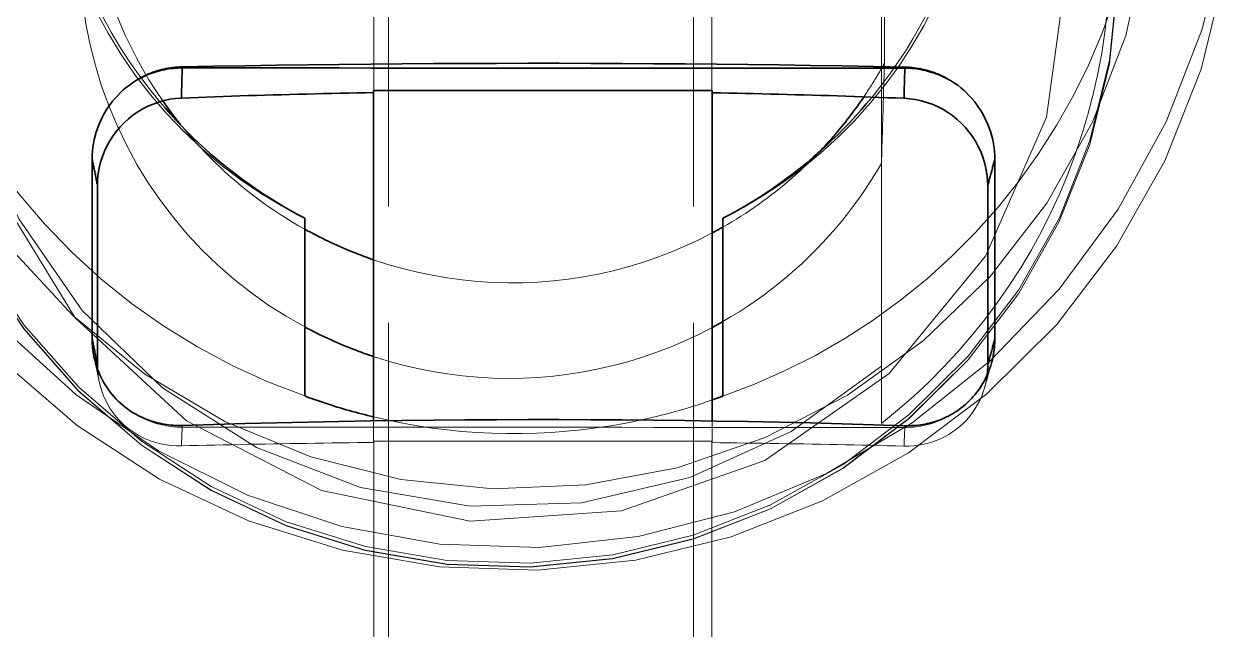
# Model space of a CAD drawing. Header units: millimetres. Extents: x 10 to 410, y 10 to 287.
# Drawn here: x 105.356 to 107.959, y 192.315 to 193.616 of the extents above; entities that cross this region are included whole.
import ezdxf

# ---------------------------------------------------------------- set-up
doc = ezdxf.new("R2010")
doc.units = ezdxf.units.MM
doc.linetypes.add('DASHED', pattern=[0.75, 0.5, -0.25])
doc.layers.add('HIDDEN', color=8, linetype='DASHED', lineweight=18)
doc.layers.add('VISIBLE', color=7, linetype='CONTINUOUS', lineweight=35)

msp = doc.modelspace()

# ---------------------------------------------------------------- linework, layer by layer
at = {"layer": 'HIDDEN'}
for points in [[(106.1074, 193.4689), (106.1074, 193.9452), (106.1074, 194.4215), (106.1074, 194.8978), (106.1074, 195.3741), (106.1074, 195.8504), (106.1074, 196.3267), (106.1074, 196.803), (106.1074, 197.2793), (106.1074, 197.7556), (106.1074, 198.2319), (106.1074, 198.7082), (106.1074, 199.1845), (106.1074, 199.6608), (106.1074, 200.1372), (106.1074, 200.6135), (106.1074, 201.0898), (106.1074, 201.5661), (106.1074, 202.0424), (106.1074, 202.5187), (106.1074, 202.995), (106.1074, 203.4713), (106.1074, 203.9476), (106.1074, 204.4239)], [(106.8329, 193.4686), (106.8329, 193.9449), (106.8329, 194.4212), (106.8329, 194.8975), (106.8329, 195.3738), (106.8329, 195.8501), (106.8329, 196.3264), (106.8329, 196.8027), (106.8329, 197.279), (106.8329, 197.7553), (106.8329, 198.2316), (106.8329, 198.7079), (106.8329, 199.1842), (106.8329, 199.6606), (106.8329, 200.1369), (106.8329, 200.6132), (106.8329, 201.0895), (106.8329, 201.5658), (106.8329, 202.0421), (106.8329, 202.5184), (106.8329, 202.9947), (106.8329, 203.471), (106.8329, 203.9473), (106.8329, 204.4236)], [(106.1385, 181.6366), (106.1385, 182.6219), (106.1385, 183.6071), (106.1385, 184.5924), (106.1385, 185.5777), (106.1385, 186.563), (106.1385, 187.5483), (106.1385, 188.5335), (106.1385, 189.5188), (106.1385, 190.5041), (106.1385, 191.4894), (106.1385, 192.4746), (106.1385, 193.4599), (106.1385, 194.4452), (106.1385, 195.4305), (106.1385, 196.4158), (106.1385, 197.401), (106.1385, 198.3863), (106.1385, 199.3716), (106.1385, 200.3569), (106.1385, 201.3421), (106.1385, 202.3274), (106.1385, 203.3127), (106.1385, 204.298)], [(106.7935, 181.6363), (106.7935, 182.6216), (106.7935, 183.6069), (106.7935, 184.5922), (106.7935, 185.5774), (106.7935, 186.5627), (106.7935, 187.548), (106.7935, 188.5333), (106.7935, 189.5185), (106.7935, 190.5038), (106.7935, 191.4891), (106.7935, 192.4744), (106.7935, 193.4597), (106.7935, 194.4449), (106.7935, 195.4302), (106.7935, 196.4155), (106.7935, 197.4008), (106.7935, 198.386), (106.7935, 199.3713), (106.7935, 200.3566), (106.7935, 201.3419), (106.7935, 202.3272), (106.7935, 203.3124), (106.7935, 204.2977)], [(107.1975, 192.8816), (107.0037, 192.7413), (106.786, 192.6422), (106.553, 192.588), (106.3139, 192.5809), (106.0781, 192.621), (105.8548, 192.7069), (105.6529, 192.8352), (105.4804, 193.001), (105.3444, 193.1978), (105.2505, 193.4177), (105.2025, 193.6521), (105.2024, 193.8913), (105.2504, 194.1256), (105.3444, 194.3456), (105.4804, 194.5424), (105.6529, 194.7081), (105.8549, 194.8363), (106.0782, 194.922), (106.3141, 194.9619), (106.5532, 194.9545), (106.7862, 194.9001), (107.0038, 194.8008), (107.1975, 194.6605)], [(107.5967, 193.7387), (107.5519, 193.4158), (107.421, 193.1173), (107.2141, 192.8654), (106.9469, 192.6787), (106.6394, 192.5705), (106.3141, 192.5487), (105.9948, 192.6146), (105.7049, 192.7637), (105.4657, 192.9852), (105.2953, 193.263), (105.2066, 193.5767), (105.2066, 193.9027), (105.2953, 194.2163), (105.4658, 194.4941), (105.7052, 194.7155), (105.9952, 194.8643), (106.3146, 194.9298), (106.6398, 194.9076), (106.9472, 194.7991), (107.2143, 194.6122), (107.4211, 194.3602), (107.5519, 194.0616), (107.5967, 193.7387)], [(107.1974, 192.7584), (107.1974, 192.846), (107.1974, 192.9336), (107.1974, 193.0212), (107.1974, 193.1088), (107.1974, 193.1963), (107.1974, 193.2839), (107.1974, 193.3715), (107.1974, 193.4591), (107.1974, 193.5467), (107.1974, 193.6343), (107.1974, 193.7219), (107.1974, 193.8095), (107.1974, 193.897), (107.1974, 193.9846), (107.1974, 194.0722), (107.1974, 194.1598), (107.1974, 194.2474), (107.1974, 194.335), (107.1974, 194.4226), (107.1974, 194.5102), (107.1974, 194.5977), (107.1974, 194.6853), (107.1974, 194.7729)], [(107.204, 194.4009), (107.204, 194.3632), (107.204, 194.3254), (107.204, 194.2876), (107.204, 194.2498), (107.204, 194.2121), (107.204, 194.1743), (107.204, 194.1365), (107.204, 194.0987), (107.204, 194.0609), (107.204, 194.0232), (107.204, 193.9854), (107.204, 193.9476), (107.204, 193.9098), (107.204, 193.8721), (107.204, 193.8343), (107.204, 193.7965), (107.204, 193.7587), (107.204, 193.7209), (107.204, 193.6832), (107.204, 193.6454), (107.204, 193.6076), (107.204, 193.5698), (107.204, 193.532)], [(105.9586, 192.8174), (105.8796, 192.8477), (105.8026, 192.8829), (105.728, 192.9227), (105.6559, 192.9672), (105.5868, 193.016), (105.5209, 193.069), (105.4584, 193.1261), (105.3996, 193.1869), (105.3446, 193.2513), (105.2939, 193.319), (105.2474, 193.3897), (105.2055, 193.4632), (105.1683, 193.5392), (105.1359, 193.6174), (105.1086, 193.6975), (105.0863, 193.7791), (105.0691, 193.862), (105.0573, 193.9458), (105.0507, 194.0302), (105.0495, 194.1148), (105.0536, 194.1993), (105.063, 194.2834), (105.0778, 194.3667)], [(107.7807, 193.985), (107.7661, 193.7861), (107.7225, 193.5914), (107.651, 193.4052), (107.5531, 193.2314), (107.4309, 193.0738), (107.2871, 192.9355), (107.1248, 192.8195), (106.9474, 192.7282), (106.7588, 192.6634), (106.5628, 192.6264), (106.3635, 192.618), (106.165, 192.6383), (105.9715, 192.6869), (105.7871, 192.7628), (105.6155, 192.8645), (105.4604, 192.9899), (105.3251, 193.1365), (105.2125, 193.3012), (105.125, 193.4805), (105.0647, 193.6706), (105.0328, 193.8675), (105.03, 194.0669), (105.0564, 194.2646)], [(105.9586, 193.1992), (105.9114, 193.2243), (105.8656, 193.2518), (105.8213, 193.2818), (105.7787, 193.314), (105.7378, 193.3485), (105.6989, 193.3851), (105.662, 193.4237), (105.6271, 193.4643), (105.5945, 193.5066), (105.5642, 193.5506), (105.5363, 193.5962), (105.5109, 193.6432), (105.4881, 193.6916), (105.4679, 193.741), (105.4503, 193.7915), (105.4355, 193.8429), (105.4235, 193.895), (105.4143, 193.9476), (105.408, 194.0007), (105.4045, 194.054), (105.4039, 194.1074), (105.4062, 194.1608), (105.4114, 194.214)], [(105.6472, 193.4494), (105.6243, 193.4777), (105.6024, 193.5068), (105.5815, 193.5367), (105.5617, 193.5673), (105.543, 193.5986), (105.5254, 193.6305), (105.5089, 193.663), (105.4936, 193.696), (105.4795, 193.7296), (105.4665, 193.7637), (105.4547, 193.7982), (105.4442, 193.8331), (105.4349, 193.8683), (105.4269, 193.9038), (105.4201, 193.9396), (105.4147, 193.9757), (105.4105, 194.0119), (105.4077, 194.0482), (105.4061, 194.0846), (105.4059, 194.1211), (105.4071, 194.1575), (105.4095, 194.1938), (105.4134, 194.2301)], [(107.4098, 194.1481), (107.4115, 194.0975), (107.4105, 194.047), (107.407, 193.9965), (107.4009, 193.9463), (107.3922, 193.8964), (107.381, 193.8471), (107.3673, 193.7984), (107.3512, 193.7504), (107.3326, 193.7034), (107.3117, 193.6573), (107.2884, 193.6124), (107.2629, 193.5687), (107.2353, 193.5264), (107.2055, 193.4855), (107.1736, 193.4462), (107.1398, 193.4085), (107.1042, 193.3726), (107.0668, 193.3386), (107.0277, 193.3065), (106.987, 193.2764), (106.9449, 193.2484), (106.9014, 193.2225), (106.8567, 193.1989)], [(107.9587, 194.0257), (107.937, 193.8131), (107.8866, 193.6053), (107.8091, 193.4061), (107.7061, 193.2187), (107.5794, 193.0465), (107.4311, 192.8926), (107.2635, 192.7598), (107.0795, 192.6511), (106.8821, 192.5689), (106.6752, 192.5154), (106.4627, 192.4919), (106.2491, 192.4992), (106.0387, 192.5371), (105.8358, 192.6044), (105.6444, 192.6996), (105.4679, 192.8202), (105.3093, 192.9635), (105.1712, 193.1267), (105.0558, 193.3066), (104.9649, 193.5001), (104.9002, 193.7039), (104.8634, 193.9145), (104.8556, 194.1281)], [(107.4105, 194.1075), (107.4101, 194.077), (107.4086, 194.0464), (107.4063, 194.016), (107.403, 193.9856), (107.3989, 193.9554), (107.3938, 193.9252), (107.3878, 193.8953), (107.3809, 193.8655), (107.3731, 193.836), (107.3645, 193.8067), (107.3549, 193.7777), (107.3446, 193.7489), (107.3333, 193.7205), (107.3213, 193.6925), (107.3084, 193.6648), (107.2947, 193.6375), (107.2802, 193.6106), (107.2649, 193.5841), (107.2489, 193.5581), (107.2321, 193.5326), (107.2145, 193.5076), (107.1963, 193.4831), (107.1773, 193.4592)], [(107.766, 194.0908), (107.764, 194.0183), (107.7581, 193.9459), (107.7483, 193.874), (107.7347, 193.8027), (107.7172, 193.7323), (107.6959, 193.6629), (107.671, 193.5948), (107.6423, 193.5281), (107.6102, 193.463), (107.5745, 193.3998), (107.5355, 193.3386), (107.4933, 193.2796), (107.448, 193.2229), (107.3997, 193.1688), (107.3485, 193.1173), (107.2947, 193.0686), (107.2384, 193.0229), (107.1796, 192.9802), (107.1187, 192.9408), (107.0558, 192.9046), (106.991, 192.8719), (106.9246, 192.8427), (106.8567, 192.817)], [(107.9557, 193.9344), (107.9342, 193.7242), (107.8841, 193.5191), (107.8062, 193.3227), (107.7022, 193.1388), (107.5741, 192.9709), (107.4242, 192.8221), (107.2555, 192.695), (107.071, 192.592), (106.8744, 192.515), (106.6691, 192.4652), (106.4589, 192.4436), (106.2478, 192.4506), (106.0396, 192.486), (105.838, 192.5491), (105.6469, 192.639), (105.4696, 192.7539), (105.3096, 192.8919), (105.1699, 193.0503), (105.0531, 193.2262), (104.9614, 193.4166), (104.8967, 193.6176), (104.8602, 193.8257), (104.8526, 194.0368)], [(105.6537, 193.4512), (105.6385, 193.4737), (105.624, 193.4966), (105.6102, 193.5199), (105.5971, 193.5437), (105.5848, 193.5678), (105.5731, 193.5923), (105.5622, 193.6172), (105.5521, 193.6423), (105.5427, 193.6677), (105.5341, 193.6935), (105.5262, 193.7194), (105.5192, 193.7456), (105.5129, 193.772), (105.5074, 193.7985), (105.5028, 193.8253), (105.4989, 193.8521), (105.4958, 193.879), (105.4936, 193.9061), (105.4922, 193.9331), (105.4915, 193.9603), (105.4917, 193.9874), (105.4927, 194.0145), (105.4946, 194.0415)], [(105.9586, 192.9657), (105.9185, 192.9886), (105.8796, 193.0135), (105.842, 193.0402), (105.8057, 193.0689), (105.771, 193.0993), (105.7378, 193.1314), (105.7063, 193.1651), (105.6765, 193.2004), (105.6485, 193.2371), (105.6224, 193.2752), (105.5983, 193.3146), (105.5762, 193.3551), (105.5561, 193.3967), (105.5382, 193.4392), (105.5224, 193.4826), (105.5089, 193.5268), (105.4976, 193.5715), (105.4886, 193.6168), (105.4819, 193.6625), (105.4776, 193.7084), (105.4755, 193.7546), (105.4758, 193.8007), (105.4785, 193.8468)], [(107.7055, 193.7081), (107.6874, 193.5307), (107.6451, 193.3575), (107.5795, 193.1918), (107.4917, 193.0366), (107.3836, 192.8949), (107.2572, 192.7692), (107.1148, 192.6619), (106.9592, 192.5749), (106.7932, 192.5098), (106.62, 192.4678), (106.4427, 192.4496), (106.2645, 192.4554), (106.0887, 192.4853), (105.9186, 192.5387), (105.7573, 192.6146), (105.6078, 192.7116), (105.4728, 192.8281), (105.3549, 192.9618), (105.2564, 193.1104), (105.1791, 193.271), (105.1245, 193.4407), (105.0937, 193.6163), (105.0873, 193.7944)], [(107.7055, 193.7081), (107.6874, 193.5308), (107.6451, 193.3576), (107.5794, 193.1919), (107.4917, 193.0368), (107.3835, 192.8952), (107.2571, 192.7696), (107.1147, 192.6623), (106.9591, 192.5754), (106.7932, 192.5104), (106.6199, 192.4684), (106.4427, 192.4502), (106.2645, 192.4561), (106.0888, 192.486), (105.9187, 192.5393), (105.7575, 192.6151), (105.6079, 192.7121), (105.4729, 192.8284), (105.355, 192.9621), (105.2565, 193.1106), (105.1791, 193.2711), (105.1245, 193.4408), (105.0937, 193.6163), (105.0873, 193.7944)], [(107.7058, 193.7161), (107.6877, 193.5388), (107.6454, 193.3657), (107.5797, 193.2), (107.4919, 193.0449), (107.3838, 192.9032), (107.2573, 192.7776), (107.115, 192.6704), (106.9594, 192.5835), (106.7934, 192.5185), (106.6202, 192.4765), (106.4429, 192.4583), (106.2648, 192.4641), (106.0891, 192.494), (105.919, 192.5473), (105.7577, 192.6231), (105.6082, 192.7201), (105.4732, 192.8365), (105.3553, 192.9701), (105.2567, 193.1186), (105.1794, 193.2792), (105.1248, 193.4488), (105.094, 193.6244), (105.0876, 193.8025)], [(107.1974, 192.7584), (107.2323, 192.7869), (107.2663, 192.8165), (107.2992, 192.8473), (107.331, 192.8793), (107.3617, 192.9124), (107.3912, 192.9465), (107.4195, 192.9816), (107.4465, 193.0177), (107.4722, 193.0548), (107.4967, 193.0927), (107.5197, 193.1314), (107.5414, 193.1709), (107.5617, 193.2112), (107.5806, 193.2522), (107.598, 193.2938), (107.6139, 193.336), (107.6283, 193.3787), (107.6412, 193.4219), (107.6526, 193.4656), (107.6624, 193.5096), (107.6707, 193.5539), (107.6774, 193.5985), (107.6825, 193.6433)], [(107.204, 193.532), (107.2022, 193.5288), (107.2004, 193.5256), (107.1986, 193.5224), (107.1968, 193.5192), (107.1949, 193.516), (107.1931, 193.5128), (107.1912, 193.5096), (107.1894, 193.5065), (107.1875, 193.5033), (107.1856, 193.5001), (107.1837, 193.497), (107.1818, 193.4939), (107.1798, 193.4907), (107.1779, 193.4876), (107.1759, 193.4845), (107.1739, 193.4814), (107.172, 193.4783), (107.17, 193.4752), (107.1679, 193.4721), (107.1659, 193.469), (107.1639, 193.466), (107.1618, 193.4629), (107.1598, 193.4598)], [(107.204, 193.532), (107.2037, 193.5227), (107.2034, 193.5133), (107.2031, 193.504), (107.2029, 193.4946), (107.2026, 193.4853), (107.2023, 193.4759), (107.202, 193.4665), (107.2017, 193.4572), (107.2015, 193.4478), (107.2012, 193.4385), (107.2009, 193.4291), (107.2006, 193.4197), (107.2003, 193.4104), (107.2001, 193.401), (107.1998, 193.3917), (107.1995, 193.3823), (107.1992, 193.3729), (107.1989, 193.3636), (107.1987, 193.3542), (107.1984, 193.3449), (107.1981, 193.3355), (107.1978, 193.3261), (107.1975, 193.3168)], [(106.1074, 193.4689), (106.1074, 193.4691), (106.1073, 193.4693), (106.1073, 193.4695), (106.1073, 193.4697), (106.1072, 193.4699), (106.1072, 193.4701), (106.1071, 193.4703), (106.1071, 193.4706), (106.107, 193.4708), (106.107, 193.471), (106.107, 193.4712), (106.1069, 193.4714), (106.1069, 193.4716), (106.1068, 193.4718), (106.1068, 193.472), (106.1067, 193.4723), (106.1067, 193.4725), (106.1067, 193.4727), (106.1066, 193.4729), (106.1066, 193.4731), (106.1065, 193.4733), (106.1065, 193.4735), (106.1064, 193.4737)], [(106.1074, 193.4689), (106.1074, 193.4689), (106.1073, 193.4689), (106.1073, 193.4689), (106.1073, 193.4689), (106.1072, 193.4689), (106.1072, 193.4689), (106.1071, 193.4689), (106.1071, 193.4689), (106.107, 193.4689), (106.107, 193.4688), (106.107, 193.4688), (106.1069, 193.4688), (106.1069, 193.4688), (106.1068, 193.4688), (106.1068, 193.4688), (106.1067, 193.4688), (106.1067, 193.4688), (106.1067, 193.4688), (106.1066, 193.4688), (106.1066, 193.4688), (106.1065, 193.4688), (106.1065, 193.4688), (106.1064, 193.4688)], [(106.8341, 193.4735), (106.8341, 193.4732), (106.834, 193.473), (106.834, 193.4728), (106.8339, 193.4726), (106.8339, 193.4724), (106.8338, 193.4722), (106.8337, 193.472), (106.8337, 193.4718), (106.8336, 193.4715), (106.8336, 193.4713), (106.8335, 193.4711), (106.8335, 193.4709), (106.8334, 193.4707), (106.8334, 193.4705), (106.8333, 193.4703), (106.8333, 193.4701), (106.8332, 193.4698), (106.8332, 193.4696), (106.8331, 193.4694), (106.833, 193.4692), (106.833, 193.469), (106.8329, 193.4688), (106.8329, 193.4686)], [(106.8341, 193.4685), (106.8341, 193.4685), (106.834, 193.4685), (106.834, 193.4685), (106.8339, 193.4685), (106.8339, 193.4685), (106.8338, 193.4685), (106.8337, 193.4685), (106.8337, 193.4685), (106.8336, 193.4685), (106.8336, 193.4685), (106.8335, 193.4685), (106.8335, 193.4686), (106.8334, 193.4686), (106.8334, 193.4686), (106.8333, 193.4686), (106.8333, 193.4686), (106.8332, 193.4686), (106.8332, 193.4686), (106.8331, 193.4686), (106.833, 193.4686), (106.833, 193.4686), (106.8329, 193.4686), (106.8329, 193.4686)], [(105.9586, 193.1757), (105.9456, 193.1831), (105.9327, 193.1907), (105.9199, 193.1985), (105.9072, 193.2065), (105.8947, 193.2147), (105.8824, 193.2232), (105.8701, 193.2318), (105.858, 193.2406), (105.8461, 193.2496), (105.8343, 193.2588), (105.8226, 193.2682), (105.8112, 193.2778), (105.7998, 193.2876), (105.7887, 193.2976), (105.7777, 193.3077), (105.7668, 193.3181), (105.7562, 193.3286), (105.7457, 193.3393), (105.7354, 193.3501), (105.7253, 193.3611), (105.7153, 193.3723), (105.7055, 193.3837), (105.696, 193.3952)], [(107.0626, 193.34), (107.0547, 193.3319), (107.0466, 193.3238), (107.0385, 193.3159), (107.0303, 193.308), (107.0219, 193.3003), (107.0135, 193.2927), (107.005, 193.2851), (106.9963, 193.2777), (106.9876, 193.2704), (106.9788, 193.2632), (106.9699, 193.2561), (106.9609, 193.2491), (106.9519, 193.2423), (106.9427, 193.2355), (106.9335, 193.2289), (106.9241, 193.2223), (106.9147, 193.2159), (106.9052, 193.2096), (106.8957, 193.2035), (106.8861, 193.1974), (106.8763, 193.1915), (106.8666, 193.1857), (106.8567, 193.18)], [(107.1975, 193.3168), (107.1868, 193.2986), (107.1756, 193.2806), (107.164, 193.2629), (107.152, 193.2454), (107.1396, 193.2283), (107.1268, 193.2114), (107.1136, 193.1948), (107.1001, 193.1786), (107.0862, 193.1626), (107.0719, 193.147), (107.0572, 193.1317), (107.0422, 193.1168), (107.0269, 193.1022), (107.0112, 193.088), (106.9952, 193.0741), (106.9789, 193.0606), (106.9623, 193.0475), (106.9454, 193.0347), (106.9282, 193.0224), (106.9107, 193.0105), (106.893, 192.9989), (106.875, 192.9878), (106.8567, 192.9771)], [(107.1975, 193.3168), (107.1975, 193.2979), (107.1975, 193.2789), (107.1975, 193.26), (107.1975, 193.2411), (107.1975, 193.2222), (107.1975, 193.2032), (107.1975, 193.1843), (107.1975, 193.1654), (107.1975, 193.1465), (107.1975, 193.1276), (107.1975, 193.1086), (107.1975, 193.0897), (107.1975, 193.0708), (107.1975, 193.0519), (107.1975, 193.0329), (107.1975, 193.014), (107.1975, 192.9951), (107.1975, 192.9762), (107.1975, 192.9572), (107.1975, 192.9383), (107.1975, 192.9194), (107.1975, 192.9005), (107.1975, 192.8816)], [(106.8341, 193.1676), (106.805, 193.1528), (106.7754, 193.139), (106.7454, 193.1263), (106.7149, 193.1147), (106.684, 193.1042), (106.6527, 193.0948), (106.6212, 193.0865), (106.5893, 193.0793), (106.5572, 193.0733), (106.525, 193.0684), (106.4925, 193.0647), (106.46, 193.0621), (106.4274, 193.0607), (106.3947, 193.0604), (106.3621, 193.0613), (106.3295, 193.0634), (106.2971, 193.0666), (106.2647, 193.071), (106.2325, 193.0765), (106.2006, 193.0832), (106.1689, 193.091), (106.1375, 193.0999), (106.1064, 193.1099)], [(106.8341, 192.9646), (106.8051, 192.9497), (106.7755, 192.9359), (106.7455, 192.9231), (106.715, 192.9113), (106.6842, 192.9007), (106.653, 192.8911), (106.6214, 192.8827), (106.5896, 192.8754), (106.5576, 192.8692), (106.5254, 192.8641), (106.493, 192.8602), (106.4604, 192.8574), (106.4278, 192.8557), (106.3952, 192.8552), (106.3626, 192.8559), (106.33, 192.8577), (106.2975, 192.8606), (106.2651, 192.8647), (106.2329, 192.87), (106.2009, 192.8763), (106.1691, 192.8838), (106.1376, 192.8924), (106.1064, 192.9021)], [(105.5171, 192.8482), (105.5166, 192.8506), (105.5161, 192.8529), (105.5156, 192.8552), (105.5151, 192.8575), (105.5147, 192.8598), (105.5142, 192.8621), (105.5137, 192.8645), (105.5132, 192.8668), (105.5127, 192.8691), (105.5122, 192.8714), (105.5117, 192.8737), (105.5113, 192.8761), (105.5108, 192.8784), (105.5103, 192.8807), (105.5098, 192.883), (105.5093, 192.8853), (105.5088, 192.8876), (105.5084, 192.89), (105.5079, 192.8923), (105.5074, 192.8946), (105.5069, 192.8969), (105.5064, 192.8992), (105.5059, 192.9016)], [(107.4194, 192.8362), (107.4201, 192.8385), (107.4207, 192.8407), (107.4213, 192.843), (107.422, 192.8453), (107.4226, 192.8476), (107.4232, 192.8499), (107.4239, 192.8521), (107.4245, 192.8544), (107.4252, 192.8567), (107.4258, 192.859), (107.4264, 192.8613), (107.4271, 192.8635), (107.4277, 192.8658), (107.4283, 192.8681), (107.429, 192.8704), (107.4296, 192.8727), (107.4302, 192.8749), (107.4309, 192.8772), (107.4315, 192.8795), (107.4322, 192.8818), (107.4328, 192.8841), (107.4334, 192.8863), (107.4341, 192.8886)], [(105.5136, 192.8749), (105.5137, 192.8737), (105.5137, 192.8725), (105.5138, 192.8714), (105.5139, 192.8702), (105.514, 192.8691), (105.5141, 192.8679), (105.5142, 192.8667), (105.5144, 192.8656), (105.5145, 192.8644), (105.5146, 192.8632), (105.5148, 192.8621), (105.5149, 192.8609), (105.5151, 192.8598), (105.5152, 192.8586), (105.5154, 192.8574), (105.5156, 192.8563), (105.5158, 192.8551), (105.516, 192.854), (105.5162, 192.8528), (105.5164, 192.8517), (105.5166, 192.8505), (105.5168, 192.8494), (105.5171, 192.8482)], [(107.1974, 192.7584), (107.1974, 192.7638), (107.1974, 192.7691), (107.1974, 192.7745), (107.1974, 192.7798), (107.1974, 192.7852), (107.1974, 192.7905), (107.1975, 192.7959), (107.1975, 192.8012), (107.1975, 192.8066), (107.1975, 192.8119), (107.1975, 192.8173), (107.1975, 192.8227), (107.1975, 192.828), (107.1975, 192.8334), (107.1975, 192.8387), (107.1975, 192.8441), (107.1975, 192.8494), (107.1975, 192.8548), (107.1975, 192.8601), (107.1975, 192.8655), (107.1975, 192.8708), (107.1975, 192.8762), (107.1975, 192.8816)], [(107.4194, 192.8362), (107.4197, 192.8373), (107.42, 192.8384), (107.4203, 192.8396), (107.4206, 192.8407), (107.4209, 192.8418), (107.4212, 192.843), (107.4214, 192.8441), (107.4217, 192.8452), (107.4219, 192.8464), (107.4222, 192.8475), (107.4224, 192.8487), (107.4227, 192.8498), (107.4229, 192.851), (107.4231, 192.8521), (107.4233, 192.8533), (107.4235, 192.8544), (107.4237, 192.8556), (107.4239, 192.8567), (107.424, 192.8579), (107.4242, 192.859), (107.4244, 192.8602), (107.4245, 192.8614), (107.4246, 192.8625)], [(105.5171, 192.8482), (105.5196, 192.838), (105.5227, 192.8278), (105.5264, 192.8179), (105.5307, 192.8083), (105.5356, 192.7989), (105.541, 192.7899), (105.547, 192.7812), (105.5536, 192.7728), (105.5606, 192.7649), (105.5681, 192.7575), (105.576, 192.7505), (105.5844, 192.744), (105.5932, 192.7381), (105.6022, 192.7327), (105.6116, 192.7278), (105.6213, 192.7236), (105.6312, 192.7199), (105.6413, 192.7168), (105.6516, 192.7143), (105.662, 192.7124), (105.6725, 192.7112), (105.6831, 192.7105), (105.6936, 192.7104)], [(107.246, 192.7098), (107.2561, 192.7098), (107.2661, 192.7104), (107.2761, 192.7116), (107.286, 192.7132), (107.2958, 192.7155), (107.3055, 192.7183), (107.315, 192.7216), (107.3242, 192.7255), (107.3333, 192.7299), (107.342, 192.7348), (107.3505, 192.7402), (107.3587, 192.7461), (107.3665, 192.7524), (107.3739, 192.7592), (107.3809, 192.7664), (107.3874, 192.7741), (107.3935, 192.782), (107.3991, 192.7904), (107.4042, 192.799), (107.4088, 192.808), (107.4129, 192.8172), (107.4164, 192.8266), (107.4194, 192.8362)], [(106.8341, 192.8089), (106.8037, 192.7987), (106.773, 192.7893), (106.7421, 192.7806), (106.7109, 192.7727), (106.6796, 192.7656), (106.6482, 192.7592), (106.6165, 192.7536), (106.5848, 192.7488), (106.5529, 192.7448), (106.521, 192.7416), (106.4889, 192.7391), (106.4569, 192.7375), (106.4248, 192.7367), (106.3927, 192.7367), (106.3605, 192.7375), (106.3285, 192.7391), (106.2964, 192.7414), (106.2645, 192.7446), (106.2326, 192.7486), (106.2009, 192.7534), (106.1692, 192.7589), (106.1378, 192.7653), (106.1064, 192.7724)], [(105.5886, 192.7823), (105.5928, 192.7796), (105.597, 192.7771), (105.6013, 192.7747), (105.6056, 192.7724), (105.61, 192.7702), (105.6144, 192.7681), (105.6189, 192.7661), (105.6234, 192.7642), (105.628, 192.7625), (105.6327, 192.7608), (105.6373, 192.7593), (105.642, 192.7579), (105.6468, 192.7566), (105.6516, 192.7554), (105.6564, 192.7544), (105.6612, 192.7535), (105.666, 192.7527), (105.6709, 192.752), (105.6758, 192.7514), (105.6807, 192.751), (105.6856, 192.7507), (105.6905, 192.7505), (105.6954, 192.7504)], [(107.2478, 192.7498), (107.2527, 192.7499), (107.2576, 192.7501), (107.2625, 192.7504), (107.2674, 192.7508), (107.2722, 192.7513), (107.2771, 192.752), (107.282, 192.7528), (107.2868, 192.7537), (107.2916, 192.7548), (107.2963, 192.7559), (107.3011, 192.7572), (107.3058, 192.7586), (107.3105, 192.7601), (107.3151, 192.7618), (107.3197, 192.7635), (107.3242, 192.7654), (107.3287, 192.7674), (107.3332, 192.7695), (107.3375, 192.7717), (107.3419, 192.774), (107.3461, 192.7764), (107.3504, 192.7789), (107.3545, 192.7816)], [(105.6954, 192.7504), (105.6954, 192.7506), (105.6954, 192.7508), (105.6954, 192.7509), (105.6954, 192.7511), (105.6954, 192.7513), (105.6954, 192.7514), (105.6954, 192.7516), (105.6954, 192.7518), (105.6954, 192.7519), (105.6954, 192.7521), (105.6954, 192.7523), (105.6954, 192.7524), (105.6954, 192.7526), (105.6954, 192.7528), (105.6954, 192.7529), (105.6954, 192.7531), (105.6955, 192.7533), (105.6955, 192.7534), (105.6955, 192.7536), (105.6955, 192.7538), (105.6955, 192.7539), (105.6955, 192.7541), (105.6955, 192.7543)], [(106.1064, 192.7206), (106.1064, 192.7225), (106.1064, 192.7244), (106.1064, 192.7263), (106.1064, 192.7282), (106.1064, 192.73), (106.1064, 192.7319), (106.1064, 192.7338), (106.1064, 192.7357), (106.1064, 192.7376), (106.1064, 192.7395), (106.1064, 192.7414), (106.1064, 192.7433), (106.1064, 192.7451), (106.1064, 192.747), (106.1064, 192.7489), (106.1064, 192.7508), (106.1064, 192.7527), (106.1064, 192.7546), (106.1064, 192.7565), (106.1064, 192.7584), (106.1064, 192.7603), (106.1064, 192.7621), (106.1064, 192.764)], [(106.8341, 192.7203), (106.8341, 192.7222), (106.8341, 192.7241), (106.8341, 192.726), (106.8341, 192.7279), (106.8341, 192.7298), (106.8341, 192.7317), (106.8341, 192.7335), (106.8341, 192.7354), (106.8341, 192.7373), (106.8341, 192.7392), (106.8341, 192.7411), (106.8341, 192.743), (106.8341, 192.7449), (106.8341, 192.7468), (106.8341, 192.7487), (106.8341, 192.7506), (106.8341, 192.7524), (106.8341, 192.7543), (106.8341, 192.7562), (106.8341, 192.7581), (106.8341, 192.76), (106.8341, 192.7619), (106.8341, 192.7638)], [(107.2478, 192.7498), (107.2478, 192.75), (107.2478, 192.7501), (107.2478, 192.7503), (107.2478, 192.7505), (107.2478, 192.7506), (107.2478, 192.7508), (107.2478, 192.751), (107.2478, 192.7511), (107.2478, 192.7513), (107.2478, 192.7515), (107.2478, 192.7516), (107.2478, 192.7518), (107.2478, 192.752), (107.2478, 192.7521), (107.2478, 192.7523), (107.2478, 192.7525), (107.2478, 192.7526), (107.2478, 192.7528), (107.2478, 192.753), (107.2478, 192.7531), (107.2479, 192.7533), (107.2479, 192.7535), (107.2479, 192.7536)], [(105.6954, 192.7504), (105.6953, 192.7487), (105.6952, 192.747), (105.6952, 192.7452), (105.6951, 192.7435), (105.695, 192.7417), (105.6949, 192.74), (105.6949, 192.7383), (105.6948, 192.7365), (105.6947, 192.7348), (105.6946, 192.7331), (105.6946, 192.7313), (105.6945, 192.7296), (105.6944, 192.7278), (105.6943, 192.7261), (105.6943, 192.7244), (105.6942, 192.7226), (105.6941, 192.7209), (105.694, 192.7191), (105.6939, 192.7174), (105.6939, 192.7157), (105.6938, 192.7139), (105.6937, 192.7122), (105.6936, 192.7104)], [(105.6954, 192.7504), (105.7629, 192.7504), (105.8304, 192.7504), (105.8979, 192.7504), (105.9654, 192.7503), (106.0329, 192.7503), (106.1003, 192.7503), (106.1678, 192.7503), (106.2353, 192.7502), (106.3028, 192.7502), (106.3703, 192.7502), (106.4378, 192.7501), (106.5053, 192.7501), (106.5728, 192.7501), (106.6403, 192.7501), (106.7078, 192.75), (106.7753, 192.75), (106.8428, 192.75), (106.9103, 192.75), (106.9778, 192.7499), (107.0453, 192.7499), (107.1128, 192.7499), (107.1803, 192.7498), (107.2478, 192.7498)], [(107.2478, 192.7498), (107.2477, 192.7481), (107.2476, 192.7463), (107.2475, 192.7446), (107.2475, 192.7429), (107.2474, 192.7411), (107.2473, 192.7394), (107.2472, 192.7376), (107.2472, 192.7359), (107.2471, 192.7342), (107.247, 192.7324), (107.2469, 192.7307), (107.2469, 192.729), (107.2468, 192.7272), (107.2467, 192.7255), (107.2466, 192.7237), (107.2466, 192.722), (107.2465, 192.7203), (107.2464, 192.7185), (107.2463, 192.7168), (107.2463, 192.715), (107.2462, 192.7133), (107.2461, 192.7116), (107.246, 192.7098)], [(105.6936, 192.7104), (105.7116, 192.7109), (105.7296, 192.7113), (105.7476, 192.7117), (105.7656, 192.7121), (105.7836, 192.7125), (105.8016, 192.7128), (105.8196, 192.7132), (105.8376, 192.7136), (105.8555, 192.7139), (105.8735, 192.7142), (105.8915, 192.7145), (105.9095, 192.7149), (105.9275, 192.7152), (105.9455, 192.7154), (105.9635, 192.7157), (105.9815, 192.716), (105.9995, 192.7162), (106.0175, 192.7165), (106.0355, 192.7167), (106.0534, 192.717), (106.0714, 192.7172), (106.0894, 192.7174), (106.1074, 192.7176)], [(106.1064, 192.7206), (106.1065, 192.7205), (106.1065, 192.7203), (106.1066, 192.7202), (106.1066, 192.7201), (106.1067, 192.7199), (106.1067, 192.7198), (106.1067, 192.7197), (106.1068, 192.7195), (106.1068, 192.7194), (106.1069, 192.7193), (106.1069, 192.7192), (106.107, 192.719), (106.107, 192.7189), (106.107, 192.7188), (106.1071, 192.7186), (106.1071, 192.7185), (106.1072, 192.7184), (106.1072, 192.7182), (106.1073, 192.7181), (106.1073, 192.718), (106.1073, 192.7178), (106.1074, 192.7177), (106.1074, 192.7176)], [(106.8341, 192.7203), (106.8025, 192.7203), (106.7708, 192.7203), (106.7392, 192.7203), (106.7076, 192.7204), (106.6759, 192.7204), (106.6443, 192.7204), (106.6127, 192.7204), (106.581, 192.7204), (106.5494, 192.7204), (106.5177, 192.7204), (106.4861, 192.7204), (106.4545, 192.7205), (106.4228, 192.7205), (106.3912, 192.7205), (106.3596, 192.7205), (106.3279, 192.7205), (106.2963, 192.7205), (106.2646, 192.7205), (106.233, 192.7205), (106.2014, 192.7206), (106.1697, 192.7206), (106.1381, 192.7206), (106.1064, 192.7206)], [(106.1074, 190.5277), (106.1074, 190.6229), (106.1074, 190.7181), (106.1074, 190.8133), (106.1074, 190.9085), (106.1074, 191.0038), (106.1074, 191.099), (106.1074, 191.1942), (106.1074, 191.2894), (106.1074, 191.3846), (106.1074, 191.4798), (106.1074, 191.575), (106.1074, 191.6702), (106.1074, 191.7655), (106.1074, 191.8607), (106.1074, 191.9559), (106.1074, 192.0511), (106.1074, 192.1463), (106.1074, 192.2415), (106.1074, 192.3367), (106.1074, 192.4319), (106.1074, 192.5272), (106.1074, 192.6224), (106.1074, 192.7176)], [(106.8329, 192.7173), (106.8329, 192.7174), (106.833, 192.7175), (106.833, 192.7177), (106.8331, 192.7178), (106.8332, 192.7179), (106.8332, 192.7181), (106.8333, 192.7182), (106.8333, 192.7183), (106.8334, 192.7185), (106.8334, 192.7186), (106.8335, 192.7187), (106.8335, 192.7189), (106.8336, 192.719), (106.8336, 192.7191), (106.8337, 192.7193), (106.8337, 192.7194), (106.8338, 192.7195), (106.8339, 192.7197), (106.8339, 192.7198), (106.834, 192.7199), (106.834, 192.72), (106.8341, 192.7202), (106.8341, 192.7203)], [(106.8329, 190.5274), (106.8329, 190.6226), (106.8329, 190.7178), (106.8329, 190.813), (106.8329, 190.9083), (106.8329, 191.0035), (106.8329, 191.0987), (106.8329, 191.1939), (106.8329, 191.2891), (106.8329, 191.3843), (106.8329, 191.4795), (106.8329, 191.5747), (106.8329, 191.67), (106.8329, 191.7652), (106.8329, 191.8604), (106.8329, 191.9556), (106.8329, 192.0508), (106.8329, 192.146), (106.8329, 192.2412), (106.8329, 192.3364), (106.8329, 192.4316), (106.8329, 192.5269), (106.8329, 192.6221), (106.8329, 192.7173)], [(106.8329, 192.7173), (106.8509, 192.7171), (106.8688, 192.7169), (106.8868, 192.7166), (106.9047, 192.7164), (106.9227, 192.7161), (106.9407, 192.7159), (106.9586, 192.7156), (106.9766, 192.7153), (106.9946, 192.715), (107.0125, 192.7147), (107.0305, 192.7144), (107.0485, 192.7141), (107.0664, 192.7137), (107.0844, 192.7134), (107.1023, 192.713), (107.1203, 192.7127), (107.1383, 192.7123), (107.1562, 192.7119), (107.1742, 192.7115), (107.1921, 192.7111), (107.2101, 192.7107), (107.2281, 192.7103), (107.246, 192.7098)]]:
    msp.add_lwpolyline(points, dxfattribs=at)
at = {"layer": 'VISIBLE'}
for points in [[(105.6955, 193.5243), (105.6905, 193.5241), (105.6856, 193.5238), (105.6807, 193.5234), (105.6758, 193.5228), (105.6709, 193.5222), (105.666, 193.5214), (105.6611, 193.5205), (105.6563, 193.5195), (105.6515, 193.5183), (105.6467, 193.517), (105.642, 193.5156), (105.6372, 193.5141), (105.6326, 193.5125), (105.628, 193.5108), (105.6234, 193.5089), (105.6188, 193.507), (105.6143, 193.5049), (105.6099, 193.5027), (105.6055, 193.5004), (105.6012, 193.498), (105.597, 193.4955), (105.5928, 193.4929), (105.5886, 193.4901)], [(105.6954, 193.5219), (105.6905, 193.5218), (105.6856, 193.5216), (105.6807, 193.5213), (105.6758, 193.5209), (105.6709, 193.5204), (105.666, 193.5197), (105.6612, 193.5189), (105.6564, 193.518), (105.6516, 193.5169), (105.6468, 193.5158), (105.642, 193.5145), (105.6373, 193.5131), (105.6327, 193.5116), (105.628, 193.5099), (105.6235, 193.5082), (105.6189, 193.5063), (105.6144, 193.5043), (105.61, 193.5022), (105.6056, 193.5), (105.6013, 193.4977), (105.597, 193.4953), (105.5928, 193.4928), (105.5886, 193.4901)], [(105.6954, 193.5219), (105.6953, 193.5191), (105.6952, 193.5163), (105.6952, 193.5135), (105.6951, 193.5106), (105.695, 193.5078), (105.6949, 193.505), (105.6949, 193.5022), (105.6948, 193.4994), (105.6947, 193.4966), (105.6946, 193.4938), (105.6946, 193.491), (105.6945, 193.4882), (105.6944, 193.4853), (105.6943, 193.4825), (105.6943, 193.4797), (105.6942, 193.4769), (105.6941, 193.4741), (105.694, 193.4713), (105.6939, 193.4685), (105.6939, 193.4657), (105.6938, 193.4628), (105.6937, 193.46), (105.6936, 193.4572)], [(105.6954, 193.5219), (105.6954, 193.522), (105.6954, 193.5221), (105.6954, 193.5222), (105.6954, 193.5223), (105.6954, 193.5224), (105.6954, 193.5225), (105.6954, 193.5226), (105.6954, 193.5227), (105.6954, 193.5228), (105.6954, 193.5229), (105.6954, 193.523), (105.6954, 193.5231), (105.6954, 193.5232), (105.6954, 193.5233), (105.6954, 193.5234), (105.6954, 193.5235), (105.6955, 193.5236), (105.6955, 193.5237), (105.6955, 193.5238), (105.6955, 193.5239), (105.6955, 193.524), (105.6955, 193.5241), (105.6955, 193.5243)], [(105.6954, 193.5219), (105.7629, 193.5219), (105.8304, 193.5218), (105.8979, 193.5218), (105.9654, 193.5218), (106.0329, 193.5218), (106.1003, 193.5217), (106.1678, 193.5217), (106.2353, 193.5217), (106.3028, 193.5216), (106.3703, 193.5216), (106.4378, 193.5216), (106.5053, 193.5216), (106.5728, 193.5215), (106.6403, 193.5215), (106.7078, 193.5215), (106.7753, 193.5215), (106.8428, 193.5214), (106.9103, 193.5214), (106.9778, 193.5214), (107.0453, 193.5214), (107.1128, 193.5213), (107.1803, 193.5213), (107.2478, 193.5213)], [(107.2479, 193.5236), (107.1804, 193.5249), (107.1129, 193.5262), (107.0454, 193.5273), (106.9779, 193.5283), (106.9104, 193.5291), (106.8429, 193.5299), (106.7754, 193.5305), (106.7079, 193.531), (106.6404, 193.5313), (106.5729, 193.5316), (106.5054, 193.5318), (106.4379, 193.5318), (106.3704, 193.5317), (106.3029, 193.5315), (106.2354, 193.5312), (106.1679, 193.5307), (106.1004, 193.5301), (106.0329, 193.5295), (105.9654, 193.5287), (105.8979, 193.5277), (105.8305, 193.5267), (105.763, 193.5255), (105.6955, 193.5243)], [(107.2478, 193.5213), (107.2477, 193.5185), (107.2476, 193.5156), (107.2475, 193.5128), (107.2475, 193.51), (107.2474, 193.5072), (107.2473, 193.5044), (107.2472, 193.5016), (107.2472, 193.4988), (107.2471, 193.496), (107.247, 193.4932), (107.2469, 193.4903), (107.2469, 193.4875), (107.2468, 193.4847), (107.2467, 193.4819), (107.2466, 193.4791), (107.2466, 193.4763), (107.2465, 193.4735), (107.2464, 193.4707), (107.2463, 193.4678), (107.2463, 193.465), (107.2462, 193.4622), (107.2461, 193.4594), (107.246, 193.4566)], [(107.2478, 193.5213), (107.2478, 193.5214), (107.2478, 193.5215), (107.2478, 193.5216), (107.2478, 193.5217), (107.2478, 193.5218), (107.2478, 193.5219), (107.2478, 193.522), (107.2478, 193.5221), (107.2478, 193.5222), (107.2478, 193.5223), (107.2478, 193.5224), (107.2478, 193.5225), (107.2478, 193.5226), (107.2478, 193.5227), (107.2478, 193.5228), (107.2478, 193.5229), (107.2478, 193.523), (107.2478, 193.5231), (107.2478, 193.5232), (107.2478, 193.5233), (107.2479, 193.5234), (107.2479, 193.5235), (107.2479, 193.5236)], [(107.3545, 193.4894), (107.3504, 193.4921), (107.3461, 193.4946), (107.3419, 193.497), (107.3375, 193.4993), (107.3332, 193.5016), (107.3287, 193.5036), (107.3242, 193.5056), (107.3197, 193.5075), (107.3151, 193.5093), (107.3105, 193.5109), (107.3058, 193.5124), (107.3011, 193.5138), (107.2964, 193.5151), (107.2916, 193.5163), (107.2868, 193.5173), (107.282, 193.5182), (107.2771, 193.519), (107.2723, 193.5197), (107.2674, 193.5203), (107.2625, 193.5207), (107.2576, 193.521), (107.2527, 193.5212), (107.2478, 193.5213)], [(107.3545, 193.4894), (107.3504, 193.4921), (107.3462, 193.4948), (107.3419, 193.4973), (107.3376, 193.4997), (107.3333, 193.502), (107.3288, 193.5042), (107.3244, 193.5063), (107.3198, 193.5082), (107.3153, 193.5101), (107.3107, 193.5118), (107.306, 193.5135), (107.3013, 193.515), (107.2966, 193.5164), (107.2918, 193.5176), (107.287, 193.5188), (107.2822, 193.5198), (107.2773, 193.5208), (107.2724, 193.5215), (107.2675, 193.5222), (107.2626, 193.5228), (107.2577, 193.5232), (107.2528, 193.5235), (107.2479, 193.5236)], [(105.5886, 193.4901), (105.5819, 193.4852), (105.5753, 193.48), (105.5689, 193.4746), (105.5628, 193.4689), (105.5569, 193.4629), (105.5513, 193.4567), (105.5459, 193.4503), (105.5408, 193.4436), (105.536, 193.4368), (105.5314, 193.4297), (105.5272, 193.4225), (105.5232, 193.4151), (105.5196, 193.4075), (105.5163, 193.3998), (105.5133, 193.392), (105.5107, 193.3841), (105.5084, 193.376), (105.5064, 193.3679), (105.5048, 193.3596), (105.5035, 193.3514), (105.5026, 193.343), (105.5021, 193.3347), (105.5019, 193.3263)], [(107.441, 193.3255), (107.4409, 193.3339), (107.4403, 193.3422), (107.4394, 193.3506), (107.4382, 193.3589), (107.4365, 193.3671), (107.4346, 193.3752), (107.4323, 193.3833), (107.4296, 193.3912), (107.4267, 193.3991), (107.4234, 193.4068), (107.4198, 193.4143), (107.4158, 193.4217), (107.4116, 193.4289), (107.4071, 193.436), (107.4023, 193.4428), (107.3972, 193.4495), (107.3918, 193.4559), (107.3862, 193.4621), (107.3803, 193.4681), (107.3742, 193.4738), (107.3678, 193.4793), (107.3613, 193.4845), (107.3545, 193.4894)], [(105.6936, 193.4572), (105.6812, 193.4563), (105.6689, 193.4546), (105.6567, 193.452), (105.6447, 193.4486), (105.633, 193.4444), (105.6216, 193.4394), (105.6105, 193.4337), (105.5998, 193.4273), (105.5896, 193.4202), (105.5799, 193.4124), (105.5706, 193.4041), (105.562, 193.3951), (105.5539, 193.3856), (105.5465, 193.3756), (105.5398, 193.3651), (105.5338, 193.3542), (105.5285, 193.3429), (105.5239, 193.3314), (105.5201, 193.3195), (105.5172, 193.3074), (105.5151, 193.2951), (105.5138, 193.2827), (105.5133, 193.2703)], [(106.1064, 193.4688), (106.0885, 193.4685), (106.0705, 193.4682), (106.0526, 193.4678), (106.0346, 193.4674), (106.0167, 193.4671), (105.9987, 193.4667), (105.9808, 193.4662), (105.9628, 193.4658), (105.9449, 193.4653), (105.9269, 193.4649), (105.909, 193.4644), (105.891, 193.4639), (105.8731, 193.4634), (105.8551, 193.4628), (105.8372, 193.4623), (105.8193, 193.4617), (105.8013, 193.4611), (105.7834, 193.4605), (105.7654, 193.4599), (105.7475, 193.4592), (105.7295, 193.4586), (105.7116, 193.4579), (105.6936, 193.4572)], [(106.1064, 192.764), (106.1064, 192.7949), (106.1064, 192.8257), (106.1064, 192.8566), (106.1064, 192.8875), (106.1064, 192.9183), (106.1064, 192.9492), (106.1064, 192.98), (106.1064, 193.0109), (106.1064, 193.0417), (106.1064, 193.0726), (106.1064, 193.1035), (106.1064, 193.1343), (106.1064, 193.1652), (106.1064, 193.196), (106.1064, 193.2269), (106.1064, 193.2577), (106.1064, 193.2886), (106.1064, 193.3195), (106.1064, 193.3503), (106.1064, 193.3812), (106.1064, 193.412), (106.1064, 193.4429), (106.1064, 193.4737)], [(106.1064, 193.4737), (106.1381, 193.4737), (106.1697, 193.4737), (106.2014, 193.4737), (106.233, 193.4737), (106.2646, 193.4737), (106.2963, 193.4737), (106.3279, 193.4737), (106.3596, 193.4736), (106.3912, 193.4736), (106.4228, 193.4736), (106.4545, 193.4736), (106.4861, 193.4736), (106.5177, 193.4736), (106.5494, 193.4736), (106.581, 193.4736), (106.6127, 193.4735), (106.6443, 193.4735), (106.6759, 193.4735), (106.7076, 193.4735), (106.7392, 193.4735), (106.7708, 193.4735), (106.8025, 193.4735), (106.8341, 193.4735)], [(106.8341, 192.7638), (106.8341, 192.7946), (106.8341, 192.8255), (106.8341, 192.8564), (106.8341, 192.8872), (106.8341, 192.9181), (106.8341, 192.9489), (106.8341, 192.9798), (106.8341, 193.0106), (106.8341, 193.0415), (106.8341, 193.0723), (106.8341, 193.1032), (106.8341, 193.134), (106.8341, 193.1649), (106.8341, 193.1958), (106.8341, 193.2266), (106.8341, 193.2575), (106.8341, 193.2883), (106.8341, 193.3192), (106.8341, 193.35), (106.8341, 193.3809), (106.8341, 193.4117), (106.8341, 193.4426), (106.8341, 193.4735)], [(107.246, 193.4566), (107.2281, 193.4573), (107.2102, 193.458), (107.1923, 193.4587), (107.1744, 193.4593), (107.1565, 193.46), (107.1386, 193.4606), (107.1207, 193.4612), (107.1028, 193.4618), (107.0849, 193.4623), (107.067, 193.4629), (107.0491, 193.4634), (107.0312, 193.4639), (107.0132, 193.4644), (106.9953, 193.4649), (106.9774, 193.4654), (106.9595, 193.4658), (106.9416, 193.4663), (106.9237, 193.4667), (106.9058, 193.4671), (106.8879, 193.4675), (106.87, 193.4678), (106.852, 193.4682), (106.8341, 193.4685)], [(107.1773, 193.4592), (107.1657, 193.4453), (107.1539, 193.4316), (107.1418, 193.4182), (107.1296, 193.4049), (107.117, 193.3918), (107.1043, 193.379), (107.0913, 193.3664), (107.0781, 193.354), (107.0647, 193.3419), (107.0511, 193.33), (107.0373, 193.3183), (107.0233, 193.3069), (107.0091, 193.2958), (106.9946, 193.2849), (106.98, 193.2742), (106.9652, 193.2639), (106.9502, 193.2537), (106.9351, 193.2439), (106.9197, 193.2343), (106.9042, 193.225), (106.8885, 193.216), (106.8727, 193.2073), (106.8567, 193.1989)], [(107.1598, 193.4598), (107.156, 193.4543), (107.1522, 193.4488), (107.1483, 193.4433), (107.1444, 193.4378), (107.1404, 193.4324), (107.1364, 193.427), (107.1324, 193.4216), (107.1283, 193.4163), (107.1242, 193.411), (107.1201, 193.4057), (107.1159, 193.4005), (107.1116, 193.3953), (107.1074, 193.3901), (107.1031, 193.3849), (107.0987, 193.3798), (107.0943, 193.3747), (107.0899, 193.3697), (107.0855, 193.3646), (107.081, 193.3596), (107.0764, 193.3547), (107.0719, 193.3498), (107.0673, 193.3449), (107.0626, 193.34)], [(107.4259, 193.2695), (107.4255, 193.2819), (107.4242, 193.2943), (107.4221, 193.3066), (107.4191, 193.3187), (107.4154, 193.3305), (107.4109, 193.3421), (107.4056, 193.3534), (107.3996, 193.3643), (107.3929, 193.3748), (107.3855, 193.3848), (107.3775, 193.3943), (107.3688, 193.4033), (107.3596, 193.4117), (107.3499, 193.4194), (107.3397, 193.4266), (107.3291, 193.433), (107.318, 193.4387), (107.3066, 193.4437), (107.2949, 193.4479), (107.2829, 193.4513), (107.2708, 193.4539), (107.2584, 193.4557), (107.246, 193.4566)], [(105.9586, 193.1992), (105.9431, 193.2074), (105.9278, 193.2158), (105.9127, 193.2245), (105.8977, 193.2335), (105.8828, 193.2427), (105.8681, 193.2522), (105.8536, 193.262), (105.8393, 193.272), (105.8251, 193.2822), (105.8111, 193.2927), (105.7973, 193.3034), (105.7837, 193.3143), (105.7703, 193.3255), (105.757, 193.3369), (105.744, 193.3486), (105.7312, 193.3604), (105.7185, 193.3725), (105.7061, 193.3848), (105.6939, 193.3973), (105.6819, 193.41), (105.6701, 193.4229), (105.6585, 193.436), (105.6472, 193.4494)], [(105.696, 193.3952), (105.694, 193.3975), (105.6921, 193.3999), (105.6902, 193.4023), (105.6883, 193.4047), (105.6864, 193.4071), (105.6845, 193.4095), (105.6826, 193.4119), (105.6808, 193.4143), (105.6789, 193.4167), (105.677, 193.4191), (105.6752, 193.4215), (105.6734, 193.424), (105.6715, 193.4264), (105.6697, 193.4289), (105.6679, 193.4313), (105.6661, 193.4338), (105.6643, 193.4363), (105.6625, 193.4387), (105.6607, 193.4412), (105.6589, 193.4437), (105.6572, 193.4462), (105.6554, 193.4487), (105.6537, 193.4512)], [(105.5019, 192.9406), (105.5019, 192.9573), (105.5019, 192.9741), (105.5019, 192.9909), (105.5019, 193.0076), (105.5019, 193.0244), (105.5019, 193.0412), (105.5019, 193.058), (105.5019, 193.0747), (105.5019, 193.0915), (105.5019, 193.1083), (105.5019, 193.125), (105.5019, 193.1418), (105.5019, 193.1586), (105.5019, 193.1754), (105.5019, 193.1921), (105.5019, 193.2089), (105.5019, 193.2257), (105.5019, 193.2424), (105.5019, 193.2592), (105.5019, 193.276), (105.5019, 193.2927), (105.5019, 193.3095), (105.5019, 193.3263)], [(105.5019, 193.3263), (105.5024, 193.3239), (105.5029, 193.3214), (105.5034, 193.319), (105.5039, 193.3165), (105.5044, 193.3141), (105.5049, 193.3117), (105.5054, 193.3092), (105.5059, 193.3068), (105.5064, 193.3044), (105.5069, 193.3019), (105.5074, 193.2995), (105.5079, 193.2971), (105.5084, 193.2946), (105.5089, 193.2922), (105.5094, 193.2898), (105.5099, 193.2873), (105.5104, 193.2849), (105.5109, 193.2824), (105.5114, 193.28), (105.5118, 193.2776), (105.5123, 193.2751), (105.5128, 193.2727), (105.5133, 193.2703)], [(107.441, 193.3255), (107.4404, 193.3231), (107.4397, 193.3206), (107.4391, 193.3182), (107.4384, 193.3158), (107.4378, 193.3133), (107.4371, 193.3109), (107.4364, 193.3085), (107.4358, 193.306), (107.4351, 193.3036), (107.4345, 193.3012), (107.4338, 193.2987), (107.4331, 193.2963), (107.4325, 193.2939), (107.4318, 193.2914), (107.4312, 193.289), (107.4305, 193.2865), (107.4299, 193.2841), (107.4292, 193.2817), (107.4285, 193.2792), (107.4279, 193.2768), (107.4272, 193.2744), (107.4266, 193.2719), (107.4259, 193.2695)], [(107.441, 192.9398), (107.441, 192.9566), (107.441, 192.9733), (107.441, 192.9901), (107.441, 193.0069), (107.441, 193.0236), (107.441, 193.0404), (107.441, 193.0572), (107.441, 193.0739), (107.441, 193.0907), (107.441, 193.1075), (107.441, 193.1243), (107.441, 193.141), (107.441, 193.1578), (107.441, 193.1746), (107.441, 193.1913), (107.441, 193.2081), (107.441, 193.2249), (107.441, 193.2417), (107.441, 193.2584), (107.441, 193.2752), (107.441, 193.292), (107.441, 193.3087), (107.441, 193.3255)], [(105.5133, 192.8845), (105.5133, 192.9013), (105.5133, 192.9181), (105.5133, 192.9349), (105.5133, 192.9516), (105.5133, 192.9684), (105.5133, 192.9852), (105.5133, 193.0019), (105.5133, 193.0187), (105.5133, 193.0355), (105.5133, 193.0523), (105.5133, 193.069), (105.5133, 193.0858), (105.5133, 193.1026), (105.5133, 193.1193), (105.5133, 193.1361), (105.5133, 193.1529), (105.5133, 193.1696), (105.5133, 193.1864), (105.5133, 193.2032), (105.5133, 193.22), (105.5133, 193.2367), (105.5133, 193.2535), (105.5133, 193.2703)], [(107.4259, 192.8838), (107.4259, 192.9005), (107.4259, 192.9173), (107.4259, 192.9341), (107.4259, 192.9509), (107.4259, 192.9676), (107.4259, 192.9844), (107.4259, 193.0012), (107.4259, 193.0179), (107.4259, 193.0347), (107.4259, 193.0515), (107.4259, 193.0683), (107.4259, 193.085), (107.4259, 193.1018), (107.4259, 193.1186), (107.4259, 193.1353), (107.4259, 193.1521), (107.4259, 193.1689), (107.4259, 193.1856), (107.4259, 193.2024), (107.4259, 193.2192), (107.4259, 193.236), (107.4259, 193.2527), (107.4259, 193.2695)], [(105.9586, 192.8174), (105.9586, 192.834), (105.9586, 192.8506), (105.9586, 192.8672), (105.9586, 192.8838), (105.9586, 192.9004), (105.9586, 192.917), (105.9586, 192.9336), (105.9586, 192.9502), (105.9586, 192.9668), (105.9586, 192.9834), (105.9586, 193), (105.9586, 193.0166), (105.9586, 193.0332), (105.9586, 193.0498), (105.9586, 193.0664), (105.9586, 193.083), (105.9586, 193.0996), (105.9586, 193.1162), (105.9586, 193.1328), (105.9586, 193.1494), (105.9586, 193.166), (105.9586, 193.1826), (105.9586, 193.1992)], [(106.8567, 192.817), (106.8567, 192.8336), (106.8567, 192.8502), (106.8567, 192.8668), (106.8567, 192.8834), (106.8567, 192.9), (106.8567, 192.9166), (106.8567, 192.9332), (106.8567, 192.9498), (106.8567, 192.9664), (106.8567, 192.983), (106.8567, 192.9996), (106.8567, 193.0162), (106.8567, 193.0328), (106.8567, 193.0494), (106.8567, 193.066), (106.8567, 193.0826), (106.8567, 193.0993), (106.8567, 193.1159), (106.8567, 193.1325), (106.8567, 193.1491), (106.8567, 193.1657), (106.8567, 193.1823), (106.8567, 193.1989)], [(106.1064, 193.1099), (106.0998, 193.1122), (106.0932, 193.1146), (106.0865, 193.117), (106.0799, 193.1195), (106.0733, 193.122), (106.0668, 193.1246), (106.0602, 193.1272), (106.0537, 193.1298), (106.0472, 193.1326), (106.0407, 193.1353), (106.0343, 193.1381), (106.0278, 193.141), (106.0214, 193.1439), (106.015, 193.1469), (106.0087, 193.1499), (106.0023, 193.153), (105.996, 193.1561), (105.9897, 193.1592), (105.9834, 193.1624), (105.9772, 193.1657), (105.9709, 193.169), (105.9647, 193.1723), (105.9586, 193.1757)], [(106.8567, 193.18), (106.8557, 193.1794), (106.8548, 193.1789), (106.8538, 193.1783), (106.8528, 193.1778), (106.8518, 193.1772), (106.8508, 193.1767), (106.8499, 193.1762), (106.8489, 193.1756), (106.8479, 193.1751), (106.8469, 193.1745), (106.8459, 193.174), (106.845, 193.1734), (106.844, 193.1729), (106.843, 193.1724), (106.842, 193.1718), (106.841, 193.1713), (106.84, 193.1708), (106.8391, 193.1702), (106.8381, 193.1697), (106.8371, 193.1692), (106.8361, 193.1686), (106.8351, 193.1681), (106.8341, 193.1676)], [(106.1064, 192.9021), (106.0998, 192.9043), (106.0932, 192.9066), (106.0866, 192.9089), (106.08, 192.9113), (106.0734, 192.9137), (106.0668, 192.9162), (106.0603, 192.9187), (106.0538, 192.9213), (106.0473, 192.9239), (106.0408, 192.9266), (106.0343, 192.9293), (106.0279, 192.9321), (106.0215, 192.9349), (106.0151, 192.9378), (106.0087, 192.9407), (106.0024, 192.9436), (105.996, 192.9467), (105.9897, 192.9497), (105.9835, 192.9528), (105.9772, 192.956), (105.971, 192.9592), (105.9648, 192.9624), (105.9586, 192.9657)], [(106.8567, 192.9771), (106.8557, 192.9765), (106.8548, 192.976), (106.8538, 192.9754), (106.8528, 192.9749), (106.8518, 192.9743), (106.8508, 192.9738), (106.8499, 192.9732), (106.8489, 192.9727), (106.8479, 192.9721), (106.8469, 192.9716), (106.8459, 192.971), (106.845, 192.9705), (106.844, 192.9699), (106.843, 192.9694), (106.842, 192.9689), (106.841, 192.9683), (106.84, 192.9678), (106.8391, 192.9673), (106.8381, 192.9667), (106.8371, 192.9662), (106.8361, 192.9657), (106.8351, 192.9651), (106.8341, 192.9646)], [(105.5019, 192.9406), (105.5019, 192.9389), (105.5019, 192.9371), (105.502, 192.9354), (105.502, 192.9337), (105.5021, 192.932), (105.5022, 192.9303), (105.5023, 192.9286), (105.5024, 192.9269), (105.5025, 192.9252), (105.5027, 192.9235), (105.5028, 192.9218), (105.503, 192.9201), (105.5032, 192.9184), (105.5034, 192.9167), (105.5036, 192.915), (105.5039, 192.9133), (105.5041, 192.9116), (105.5044, 192.9099), (105.5047, 192.9083), (105.5049, 192.9066), (105.5053, 192.9049), (105.5056, 192.9032), (105.5059, 192.9016)], [(105.5019, 192.9406), (105.5024, 192.9381), (105.5029, 192.9357), (105.5034, 192.9333), (105.5039, 192.9308), (105.5044, 192.9284), (105.5049, 192.9259), (105.5054, 192.9235), (105.5059, 192.9211), (105.5064, 192.9186), (105.5069, 192.9162), (105.5074, 192.9138), (105.5079, 192.9113), (105.5084, 192.9089), (105.5089, 192.9065), (105.5094, 192.904), (105.5099, 192.9016), (105.5104, 192.8992), (105.5109, 192.8967), (105.5114, 192.8943), (105.5118, 192.8919), (105.5123, 192.8894), (105.5128, 192.887), (105.5133, 192.8845)], [(107.441, 192.9398), (107.4404, 192.9373), (107.4397, 192.9349), (107.4391, 192.9325), (107.4384, 192.93), (107.4378, 192.9276), (107.4371, 192.9252), (107.4364, 192.9227), (107.4358, 192.9203), (107.4351, 192.9179), (107.4345, 192.9154), (107.4338, 192.913), (107.4331, 192.9106), (107.4325, 192.9081), (107.4318, 192.9057), (107.4312, 192.9033), (107.4305, 192.9008), (107.4299, 192.8984), (107.4292, 192.896), (107.4285, 192.8935), (107.4279, 192.8911), (107.4272, 192.8886), (107.4266, 192.8862), (107.4259, 192.8838)], [(107.4341, 192.8886), (107.4347, 192.8908), (107.4352, 192.893), (107.4358, 192.8952), (107.4363, 192.8974), (107.4368, 192.8996), (107.4372, 192.9018), (107.4377, 192.904), (107.4381, 192.9062), (107.4385, 192.9084), (107.4388, 192.9106), (107.4391, 192.9129), (107.4394, 192.9151), (107.4397, 192.9173), (107.44, 192.9196), (107.4402, 192.9218), (107.4404, 192.924), (107.4406, 192.9263), (107.4407, 192.9285), (107.4408, 192.9308), (107.4409, 192.933), (107.441, 192.9353), (107.441, 192.9375), (107.441, 192.9398)], [(105.5059, 192.9016), (105.5074, 192.8952), (105.509, 192.889), (105.5109, 192.8828), (105.513, 192.8766), (105.5153, 192.8706), (105.5178, 192.8646), (105.5205, 192.8587), (105.5234, 192.8529), (105.5265, 192.8472), (105.5298, 192.8416), (105.5333, 192.8362), (105.537, 192.8309), (105.5409, 192.8257), (105.545, 192.8206), (105.5492, 192.8157), (105.5536, 192.8109), (105.5581, 192.8063), (105.5629, 192.8019), (105.5677, 192.7976), (105.5728, 192.7935), (105.5779, 192.7896), (105.5832, 192.7858), (105.5886, 192.7823)], [(105.5133, 192.8845), (105.5133, 192.8841), (105.5133, 192.8837), (105.5133, 192.8833), (105.5133, 192.8829), (105.5134, 192.8824), (105.5134, 192.882), (105.5134, 192.8816), (105.5134, 192.8812), (105.5134, 192.8808), (105.5134, 192.8803), (105.5134, 192.8799), (105.5134, 192.8795), (105.5134, 192.8791), (105.5134, 192.8787), (105.5135, 192.8782), (105.5135, 192.8778), (105.5135, 192.8774), (105.5135, 192.877), (105.5135, 192.8766), (105.5135, 192.8761), (105.5136, 192.8757), (105.5136, 192.8753), (105.5136, 192.8749)], [(107.3545, 192.7816), (107.3595, 192.7848), (107.3643, 192.7882), (107.3691, 192.7918), (107.3737, 192.7955), (107.3782, 192.7994), (107.3826, 192.8034), (107.3868, 192.8075), (107.391, 192.8118), (107.3949, 192.8162), (107.3988, 192.8207), (107.4025, 192.8253), (107.406, 192.8301), (107.4094, 192.835), (107.4126, 192.8399), (107.4157, 192.845), (107.4186, 192.8502), (107.4213, 192.8555), (107.4239, 192.8608), (107.4263, 192.8662), (107.4285, 192.8717), (107.4305, 192.8773), (107.4324, 192.8829), (107.4341, 192.8886)], [(107.4246, 192.8625), (107.4248, 192.8634), (107.4249, 192.8644), (107.425, 192.8653), (107.425, 192.8662), (107.4251, 192.8671), (107.4252, 192.868), (107.4253, 192.869), (107.4254, 192.8699), (107.4254, 192.8708), (107.4255, 192.8717), (107.4256, 192.8727), (107.4256, 192.8736), (107.4257, 192.8745), (107.4257, 192.8754), (107.4258, 192.8764), (107.4258, 192.8773), (107.4258, 192.8782), (107.4259, 192.8791), (107.4259, 192.8801), (107.4259, 192.881), (107.4259, 192.8819), (107.4259, 192.8829), (107.4259, 192.8838)], [(106.1064, 192.7724), (106.0999, 192.774), (106.0934, 192.7756), (106.0869, 192.7773), (106.0804, 192.779), (106.0739, 192.7807), (106.0674, 192.7824), (106.0609, 192.7842), (106.0544, 192.7861), (106.048, 192.7879), (106.0415, 192.7898), (106.0351, 192.7917), (106.0286, 192.7937), (106.0222, 192.7957), (106.0158, 192.7977), (106.0094, 192.7998), (106.003, 192.8019), (105.9966, 192.804), (105.9903, 192.8061), (105.9839, 192.8083), (105.9775, 192.8105), (105.9712, 192.8128), (105.9649, 192.8151), (105.9586, 192.8174)], [(106.8567, 192.817), (106.8557, 192.8167), (106.8547, 192.8163), (106.8538, 192.816), (106.8528, 192.8156), (106.8518, 192.8152), (106.8508, 192.8149), (106.8498, 192.8145), (106.8489, 192.8142), (106.8479, 192.8138), (106.8469, 192.8135), (106.8459, 192.8131), (106.8449, 192.8128), (106.844, 192.8124), (106.843, 192.8121), (106.842, 192.8117), (106.841, 192.8114), (106.84, 192.811), (106.839, 192.8107), (106.8381, 192.8103), (106.8371, 192.81), (106.8361, 192.8096), (106.8351, 192.8093), (106.8341, 192.8089)], [(105.5886, 192.7823), (105.5928, 192.7798), (105.5971, 192.7774), (105.6014, 192.7751), (105.6057, 192.773), (105.6102, 192.7709), (105.6146, 192.769), (105.6191, 192.7672), (105.6237, 192.7654), (105.6283, 192.7639), (105.633, 192.7624), (105.6376, 192.761), (105.6424, 192.7598), (105.6471, 192.7587), (105.6519, 192.7577), (105.6567, 192.7568), (105.6615, 192.7561), (105.6663, 192.7555), (105.6711, 192.755), (105.676, 192.7546), (105.6809, 192.7543), (105.6857, 192.7542), (105.6906, 192.7542), (105.6955, 192.7543)], [(107.2479, 192.7536), (107.2527, 192.7535), (107.2576, 192.7535), (107.2624, 192.7537), (107.2673, 192.7539), (107.2721, 192.7543), (107.277, 192.7548), (107.2818, 192.7554), (107.2866, 192.7562), (107.2914, 192.7571), (107.2962, 192.758), (107.3009, 192.7591), (107.3056, 192.7604), (107.3103, 192.7617), (107.3149, 192.7632), (107.3195, 192.7648), (107.3241, 192.7665), (107.3286, 192.7683), (107.333, 192.7702), (107.3374, 192.7723), (107.3418, 192.7744), (107.3461, 192.7767), (107.3503, 192.7791), (107.3545, 192.7816)], [(105.6955, 192.7543), (105.763, 192.7563), (105.8304, 192.7582), (105.8979, 192.76), (105.9654, 192.7614), (106.0329, 192.7628), (106.1004, 192.7639), (106.1679, 192.7648), (106.2354, 192.7656), (106.3029, 192.7661), (106.3704, 192.7665), (106.4379, 192.7666), (106.5054, 192.7666), (106.5729, 192.7664), (106.6404, 192.766), (106.7079, 192.7654), (106.7754, 192.7646), (106.8429, 192.7636), (106.9104, 192.7625), (106.9779, 192.761), (107.0454, 192.7595), (107.1129, 192.7577), (107.1804, 192.7557), (107.2479, 192.7536)]]:
    msp.add_lwpolyline(points, dxfattribs=at)

doc.saveas('drawing.dxf')
